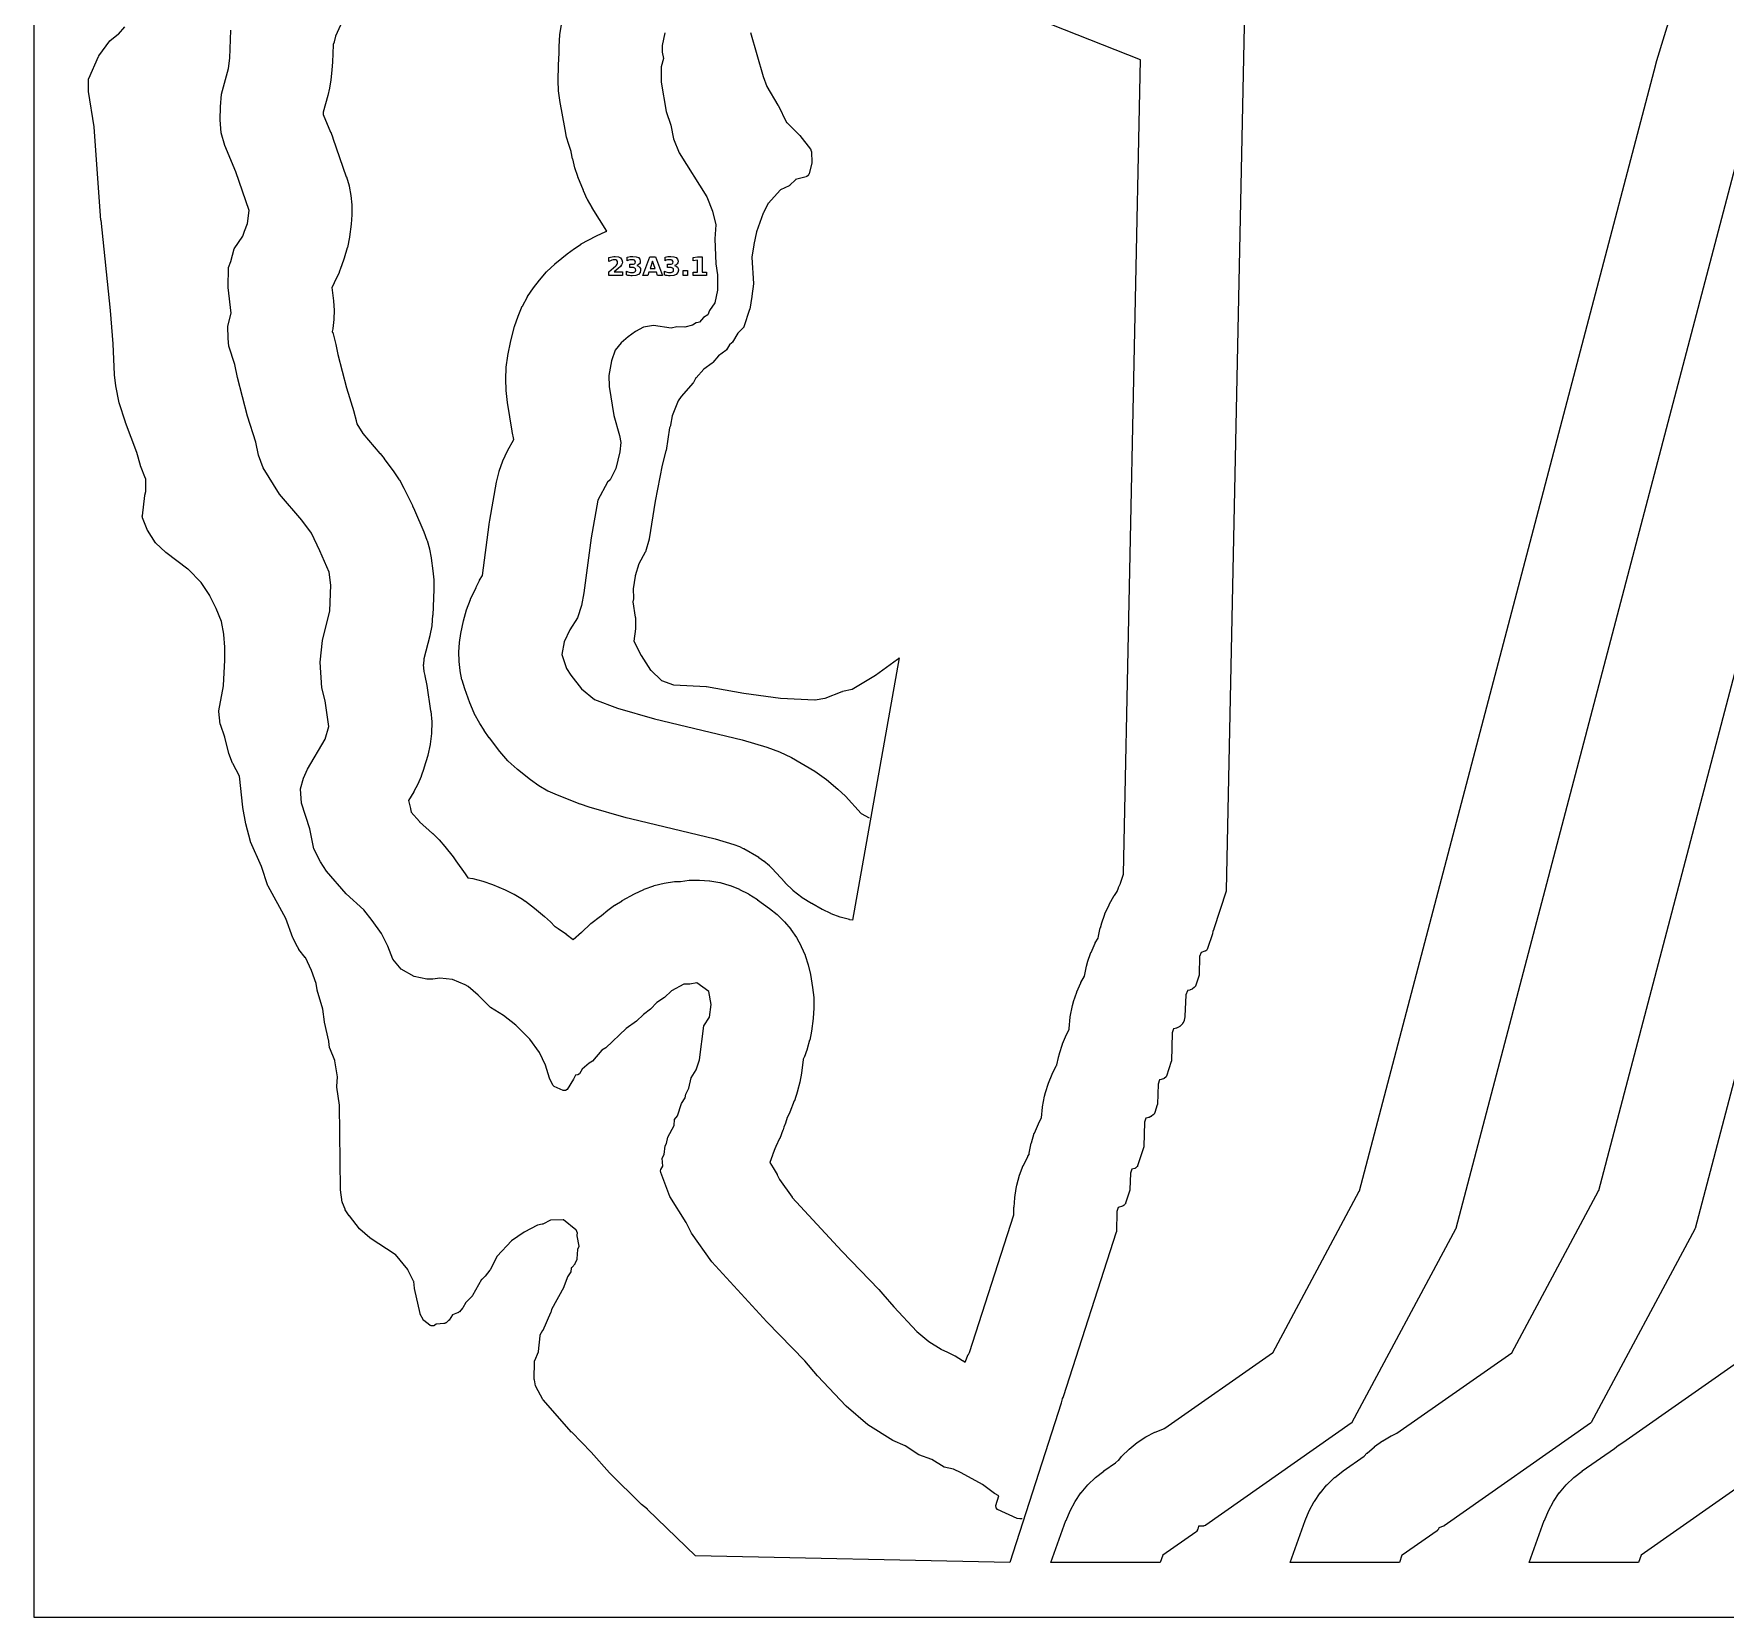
# Model space of a CAD drawing. Header units: millimetres. Extents: x 0 to 841, y 0 to 594.
# Drawn here: x 0 to 328.8, y 0 to 307.9 of the extents above; entities that cross this region are included whole.
import ezdxf

# ---------------------------------------------------------------- set-up
doc = ezdxf.new("R2010")
doc.units = ezdxf.units.MM
for name, color, linetype in [('CUT', 1, 'Continuous'), ('ENGRAVE', 5, 'Continuous'), ('SHEET_EDGE_DO_NOT_CUT', 8, 'Continuous')]:
    doc.layers.add(name, color=color, linetype=linetype)

msp = doc.modelspace()

# ---------------------------------------------------------------- linework, layer by layer
at = {"layer": 'CUT'}
for points in [[(334.66, 296.86), (276.46, 75.55), (276.44, 75.49), (276.41, 75.44), (256.27, 37.87), (256.25, 37.83), (256.22, 37.79), (256.19, 37.76), (256.16, 37.72), (256.12, 37.7), (227.84, 17.89), (227.79, 17.85), (227.73, 17.83), (227.54, 17.75), (227.49, 17.74), (227.43, 17.72), (227.38, 17.72), (226.44, 17.68), (226.42, 17.68), (226.42, 17.67), (226.27, 17.11), (226.26, 17.06), (226.24, 17.01), (226.21, 16.97), (226.02, 16.66), (225.99, 16.62), (225.96, 16.59), (225.92, 16.55), (225.88, 16.52), (219.5, 12.05), (219.49, 12.04), (219.49, 12.03), (218.98, 10.62), (197.73, 10.62), (200.66, 18.79), (200.67, 18.81), (201.45, 20.67), (201.47, 20.71), (202.43, 22.47), (202.45, 22.51), (203.58, 24.16), (203.61, 24.2), (204.91, 25.73), (204.94, 25.76), (206.38, 27.15), (206.42, 27.18), (208.01, 28.42), (208.03, 28.43), (210.29, 30.01), (210.31, 30.03), (210.89, 30.53), (210.9, 30.54), (210.91, 30.54), (211.49, 31.25), (211.53, 31.29), (212.92, 32.67), (212.96, 32.7), (214.48, 33.94), (214.52, 33.97), (216.16, 35.04), (216.2, 35.06), (217.94, 35.97), (217.99, 35.99), (219.81, 36.71), (219.85, 36.73), (219.88, 36.74), (219.9, 36.74), (219.91, 36.75), (240.83, 51.41), (240.84, 51.41), (240.85, 51.42), (257.69, 82.85), (257.7, 82.86), (257.7, 82.88), (315.31, 301.95), (315.32, 301.96), (315.53, 302.72), (315.54, 302.73), (371.38, 484.95)], [(235.42, 315.73), (231.8, 141.33), (231.8, 141.28), (231.79, 141.23), (231.78, 141.19), (229.44, 133.84), (229.41, 133.77), (229.2, 133.33), (229.19, 133.32), (229.19, 133.3), (229.15, 132.97), (229.14, 132.93), (229.13, 132.88), (228.2, 130.01), (228.19, 129.97), (228.17, 129.93), (228.14, 129.89), (228.08, 129.79), (228.05, 129.76), (228.02, 129.72), (227.98, 129.69), (227.95, 129.66), (227.8, 129.56), (227.76, 129.53), (227.71, 129.51), (227.67, 129.5), (226.94, 129.27), (226.93, 129.27), (226.92, 129.25), (226.64, 128.46), (226.63, 128.45), (226.63, 128.44), (226.55, 124.99), (226.55, 124.94), (226.54, 124.9), (226.53, 124.85), (225.9, 122.87), (225.88, 122.82), (225.86, 122.77), (225.83, 122.72), (225.7, 122.55), (225.67, 122.51), (225.63, 122.48), (225.6, 122.45), (225.26, 122.19), (225.22, 122.17), (225.17, 122.14), (224.84, 121.98), (224.79, 121.96), (224.74, 121.95), (224.27, 121.84), (224.26, 121.83), (224.26, 121.82), (223.96, 121), (223.95, 120.99), (223.95, 120.98), (223.79, 116.84), (223.79, 116.8), (223.78, 116.76), (223.65, 116.1), (223.64, 116.06), (223.63, 116.01), (223.61, 115.97), (223.37, 115.52), (223.35, 115.48), (223.32, 115.44), (223.29, 115.4), (222.9, 114.98), (222.86, 114.94), (222.82, 114.91), (222.78, 114.89), (222.28, 114.59), (222.24, 114.57), (222.2, 114.56), (222.15, 114.54), (221.61, 114.4), (221.6, 114.4), (221.59, 114.39), (221.32, 113.6), (221.31, 113.59), (221.31, 113.58), (221.16, 108.19), (221.15, 108.14), (221.14, 108.09), (221.13, 108.05), (220.21, 105.23), (220.19, 105.19), (220.17, 105.15), (220.15, 105.11), (220.12, 105.07), (220.09, 105.04), (220.06, 105.01), (219.8, 104.79), (219.76, 104.76), (219.72, 104.73), (219.67, 104.71), (219.62, 104.69), (218.89, 104.47), (218.88, 104.47), (218.87, 104.46), (218.59, 103.65), (218.59, 103.64), (218.59, 103.62), (218.44, 99.78), (218.43, 99.74), (218.43, 99.69), (218.41, 99.65), (217.93, 98.11), (217.91, 98.06), (217.88, 98.01), (217.85, 97.96), (217.71, 97.77), (217.68, 97.74), (217.65, 97.71), (217.61, 97.68), (217.27, 97.41), (217.23, 97.38), (217.18, 97.35), (216.84, 97.19), (216.79, 97.17), (216.74, 97.15), (216.23, 97.03), (216.21, 97.03), (216.21, 97.02), (215.95, 96.25), (215.95, 96.24), (215.95, 96.22), (215.81, 91.61), (215.81, 91.56), (215.8, 91.51), (215.79, 91.47), (214.58, 87.75), (214.56, 87.7), (214.54, 87.66), (214.51, 87.61), (214.48, 87.57), (214.44, 87.54), (214.27, 87.38), (214.23, 87.35), (214.19, 87.32), (214.15, 87.3), (214.1, 87.28), (214.06, 87.27), (213.48, 87.12), (213.47, 87.12), (213.47, 87.11), (213.22, 86.34), (213.22, 86.33), (213.22, 86.32), (213.09, 83.16), (213.09, 83.12), (213.08, 83.07), (213.07, 83.03), (212.25, 80.5), (212.23, 80.45), (212.21, 80.4), (212.18, 80.35), (212.08, 80.22), (212.05, 80.18), (212.02, 80.15), (211.98, 80.12), (211.94, 80.09), (211.78, 79.99), (211.74, 79.97), (211.7, 79.95), (211.66, 79.93), (210.82, 79.68), (210.81, 79.68), (210.81, 79.67), (210.58, 78.91), (210.58, 78.9), (210.57, 78.89), (210.46, 74.99), (210.46, 74.94), (210.45, 74.9), (210.44, 74.85), (200.12, 42.82), (200.1, 42.77), (200.07, 42.72), (199.95, 42.5), (199.94, 42.49), (199.94, 42.48), (199.75, 41.68), (199.74, 41.64), (189.76, 10.66), (128.64, 11.93), (119.3, 20.97), (119.3, 20.97), (119.28, 20.99), (118.16, 21.9), (118.12, 21.93), (111.95, 28.05), (111.93, 28.08), (108.38, 32.09), (108.37, 32.1), (104.58, 35.98), (104.56, 36), (99.04, 42.25), (99.01, 42.29), (98.98, 42.34), (97.61, 44.86), (97.59, 44.91), (97.57, 44.95), (97.56, 45), (97.31, 46.16), (97.3, 46.21), (97.3, 46.27), (97.36, 49.73), (97.36, 49.77), (97.37, 49.82), (97.38, 49.86), (97.4, 49.91), (98.1, 51.6), (98.1, 51.62), (98.1, 51.63), (98.41, 54.72), (98.42, 54.77), (98.43, 54.83), (98.45, 54.88), (98.47, 54.92), (98.99, 55.81), (99, 55.83), (100.54, 59.25), (100.54, 59.26), (100.55, 59.27), (100.69, 59.8), (100.7, 59.84), (100.71, 59.88), (100.73, 59.92), (103.12, 64.25), (103.12, 64.26), (103.13, 64.27), (103.74, 66.05), (103.77, 66.1), (103.79, 66.15), (104.44, 67.17), (104.45, 67.18), (104.45, 67.19), (104.53, 67.8), (104.54, 67.85), (104.55, 67.9), (104.57, 67.94), (104.6, 67.99), (104.62, 68.03), (104.65, 68.07), (105.26, 68.74), (105.26, 68.76), (105.27, 68.77), (105.64, 69.64), (105.64, 69.66), (105.64, 69.67), (105.75, 71.47), (105.75, 71.52), (105.76, 71.58), (105.78, 71.63), (105.8, 71.68), (106.05, 72.14), (106.05, 72.15), (106.05, 72.16), (105.65, 74.16), (105.64, 74.2), (105.64, 74.25), (105.64, 74.3), (105.65, 74.34), (105.7, 74.64), (105.7, 74.66), (105.7, 74.67), (105.41, 75.29), (105.4, 75.3), (105.39, 75.3), (102.95, 77.27), (102.94, 77.28), (102.93, 77.28), (100.47, 77.21), (100.46, 77.21), (100.45, 77.21), (98.94, 76.44), (98.89, 76.42), (98.85, 76.4), (98.8, 76.39), (97.91, 76.21), (97.9, 76.21), (97.89, 76.21), (95.36, 74.89), (95.33, 74.88), (92.87, 73.19), (92.86, 73.18), (92.85, 73.17), (90.07, 70.22), (90.06, 70.21), (90.06, 70.2), (88.73, 67.56), (88.71, 67.51), (88.68, 67.47), (87.73, 66.28), (87.71, 66.25), (87.67, 66.22), (87.07, 65.68), (87.06, 65.68), (87.06, 65.66), (85.29, 62.55), (85.27, 62.52), (85.24, 62.48), (85.21, 62.45), (84.01, 61.21), (84, 61.2), (84, 61.2), (83.4, 60.16), (83.37, 60.12), (83.34, 60.08), (82.73, 59.4), (82.69, 59.36), (82.65, 59.33), (82.51, 59.23), (82.47, 59.2), (82.42, 59.18), (82.38, 59.16), (81.4, 58.82), (81.39, 58.82), (81.38, 58.81), (80.72, 57.77), (80.69, 57.73), (80.66, 57.69), (80.62, 57.66), (80.16, 57.26), (80.11, 57.23), (80.07, 57.2), (80.02, 57.18), (79.97, 57.17), (79.83, 57.12), (79.77, 57.11), (79.72, 57.1), (78.26, 56.99), (78.24, 56.99), (78.23, 56.99), (77.93, 56.76), (77.89, 56.73), (77.84, 56.71), (77.8, 56.69), (77.76, 56.67), (77.71, 56.66), (77.53, 56.63), (77.48, 56.63), (77.44, 56.63), (77.39, 56.63), (77.34, 56.64), (77.3, 56.65), (77.26, 56.67), (77.1, 56.73), (77.06, 56.75), (77.02, 56.77), (76.99, 56.79), (75.81, 57.69), (75.77, 57.72), (75.74, 57.75), (75.71, 57.79), (75.69, 57.83), (75.67, 57.86), (75.12, 58.93), (75.11, 58.96), (75.09, 59), (75.08, 59.05), (74, 63.92), (73.99, 63.97), (73.85, 65.3), (73.84, 65.32), (73.84, 65.33), (72.73, 67.57), (72.72, 67.58), (72.71, 67.59), (70.3, 70.52), (70.29, 70.53), (70.28, 70.53), (65.39, 73.7), (65.36, 73.73), (65.33, 73.75), (63.4, 75.46), (63.36, 75.49), (63.33, 75.53), (61.34, 78.04), (61.32, 78.07), (60.54, 79.24), (60.52, 79.29), (60.5, 79.33), (60, 80.55), (59.98, 80.61), (59.96, 80.67), (59.59, 83.13), (59.59, 83.2), (59.42, 99.55), (59.42, 99.59), (58.89, 103.08), (58.88, 103.13), (58.89, 103.19), (59.05, 105.07), (59.05, 105.09), (59.05, 105.1), (58.51, 108.19), (58.51, 108.2), (58.51, 108.22), (57.53, 110.64), (57.51, 110.68), (57.5, 110.72), (57.5, 110.77), (57.36, 111.96), (57.35, 111.99), (56.53, 115.7), (56.52, 115.74), (56.2, 118.2), (56.2, 118.21), (56.2, 118.22), (55.08, 121.95), (55.06, 122.01), (54.86, 123.21), (54.86, 123.22), (54.86, 123.23), (53.99, 125.75), (53.98, 125.77), (52.79, 128.25), (52.79, 128.26), (52.78, 128.28), (51.55, 129.84), (51.53, 129.87), (51.5, 129.9), (51, 130.81), (50.99, 130.82), (50.39, 132.01), (50.36, 132.07), (49, 135.84), (49, 135.85), (49, 135.85), (45.54, 142.14), (45.52, 142.18), (45.51, 142.22), (44.27, 145.95), (44.26, 145.97), (42.14, 150.79), (42.13, 150.83), (42.11, 150.86), (41.24, 154.27), (41.23, 154.3), (40.63, 157.44), (40.63, 157.49), (39.99, 163.53), (39.99, 163.54), (39.98, 163.55), (38.66, 166), (38.64, 166.05), (37.92, 167.93), (37.9, 167.99), (37.14, 171.07), (37.13, 171.09), (36.28, 173.57), (36.26, 173.62), (36.25, 173.67), (35.95, 176.09), (35.95, 176.14), (35.95, 176.19), (35.96, 176.24), (36.87, 181.12), (36.87, 181.15), (37.11, 186.11), (37.11, 186.12), (37.14, 188.61), (37.14, 188.63), (36.92, 191.11), (36.92, 191.14), (36.46, 193.61), (36.46, 193.62), (36.46, 193.63), (35.46, 196.14), (35.45, 196.16), (34.24, 198.63), (34.23, 198.66), (32.54, 201.19), (32.53, 201.2), (32.53, 201.21), (29.99, 203.76), (29.96, 203.78), (25.67, 207.03), (25.63, 207.07), (23.73, 208.85), (23.69, 208.89), (23.65, 208.94), (22.08, 211.38), (22.05, 211.42), (22.03, 211.47), (21.14, 213.77), (21.12, 213.82), (21.11, 213.86), (21.11, 213.91), (21.09, 214.08), (21.09, 214.13), (21.1, 214.18), (21.56, 218.11), (21.56, 218.15), (21.57, 218.19), (21.77, 218.92), (21.77, 218.93), (21.78, 218.94), (21.75, 221.42), (21.75, 221.43), (21.74, 221.44), (20.75, 223.88), (20.73, 223.94), (20.05, 226.47), (20.04, 226.5), (17.82, 232.34), (17.81, 232.36), (16.61, 236.11), (16.59, 236.16), (15.94, 239.41), (15.93, 239.45), (15.69, 241.57), (15.69, 241.61), (15.45, 247.58), (15.45, 247.59), (14.92, 254.07), (14.92, 254.08), (13.06, 271.63), (13.05, 271.64), (11.71, 289.75), (11.7, 289.77), (10.63, 296.64), (10.63, 296.68), (10.63, 296.72), (10.63, 298.99), (10.63, 299.04), (10.64, 299.09), (10.65, 299.14), (10.67, 299.19), (12.6, 303.5), (12.62, 303.55), (12.65, 303.59), (14.78, 306.51), (14.81, 306.54), (14.84, 306.57), (14.87, 306.6), (16.42, 307.83), (16.43, 307.84), (16.44, 307.85), (17.71, 309.25)], [(59.61, 309.56), (58.67, 307.44), (58.67, 307.43), (58.66, 307.42), (58.39, 306.31), (58.37, 306.26), (58.2, 305.79), (58.19, 305.78), (58.19, 305.76), (58.06, 302.39), (58.06, 302.37), (57.95, 300.91), (57.95, 300.89), (57.72, 298.87), (57.71, 298.85), (57.49, 297.39), (57.48, 297.35), (57.15, 295.91), (57.15, 295.89), (56.26, 292.64), (56.26, 292.63), (56.26, 292.62), (56.26, 292.25), (56.26, 292.24), (56.26, 292.23), (57.7, 288.78), (57.71, 288.77), (58.14, 287.63), (58.14, 287.61), (60.75, 280.09), (60.76, 280.07), (61.28, 278.31), (61.29, 278.26), (61.64, 276.48), (61.65, 276.43), (61.83, 274.62), (61.83, 274.57), (61.85, 272.75), (61.84, 272.7), (61.69, 270.88), (61.68, 270.85), (61.35, 268.39), (61.35, 268.36), (60.97, 266.33), (60.95, 266.28), (60.36, 264.29), (60.35, 264.27), (59.8, 262.74), (59.8, 262.74), (59.7, 262.45), (59.7, 262.45), (59.35, 261.53), (59.34, 261.5), (58.42, 259.44), (58.4, 259.39), (57.93, 258.58), (57.92, 258.57), (57.92, 258.56), (58.23, 255.95), (58.23, 255.93), (58.36, 254.17), (58.36, 254.13), (58.33, 252.38), (58.33, 252.33), (58.14, 250.59), (58.14, 250.55), (58.03, 250.03), (58.03, 250.01), (58.03, 250), (58.09, 249.83), (58.1, 249.8), (58.7, 247.48), (58.71, 247.45), (59.09, 245.54), (59.09, 245.52), (60.8, 239.05), (60.8, 239.04), (62.23, 234.43), (62.24, 234.4), (62.69, 232.68), (62.69, 232.65), (62.81, 232.08), (62.82, 232.07), (62.82, 232.06), (63.97, 230.19), (63.97, 230.18), (63.98, 230.18), (67.3, 226.28), (67.31, 226.27), (68.1, 225.29), (68.11, 225.27), (70, 222.74), (70.01, 222.72), (71.04, 221.19), (71.07, 221.15), (71.95, 219.54), (71.96, 219.51), (73.61, 216.14), (73.61, 216.13), (74.02, 215.24), (74.03, 215.23), (75.81, 211.06), (75.82, 211.04), (76.43, 209.41), (76.44, 209.37), (76.9, 207.71), (76.91, 207.67), (77.23, 205.96), (77.23, 205.94), (77.58, 203.47), (77.58, 203.45), (77.75, 201.69), (77.75, 201.64), (77.76, 199.87), (77.75, 199.85), (77.55, 194.86), (77.54, 194.83), (77.36, 192.85), (77.35, 192.8), (76.97, 190.86), (76.97, 190.83), (75.85, 186.36), (75.84, 186.33), (75.73, 185.28), (75.72, 185.27), (75.72, 185.26), (75.82, 183.89), (75.82, 183.87), (75.82, 183.86), (76.02, 183.08), (76.03, 183.06), (76.4, 181.18), (76.41, 181.16), (77.15, 176.23), (77.16, 176.2), (77.36, 174.07), (77.36, 174.02), (77.34, 171.89), (77.33, 171.84), (77.07, 169.73), (77.06, 169.68), (76.57, 167.6), (76.57, 167.57), (75.83, 165.07), (75.82, 165.05), (75.3, 163.51), (75.29, 163.47), (74.65, 161.99), (74.63, 161.96), (73.86, 160.53), (73.85, 160.51), (72.84, 158.81), (72.84, 158.79), (72.84, 158.78), (73.24, 157.23), (73.25, 157.21), (73.38, 156.56), (73.38, 156.55), (73.39, 156.54), (74.99, 154.7), (75.01, 154.68), (77.54, 152.41), (77.55, 152.39), (78.77, 151.2), (78.8, 151.17), (79.92, 149.87), (79.93, 149.85), (81.51, 147.83), (81.52, 147.82), (82.07, 147.09), (82.07, 147.08), (83.87, 144.55), (83.88, 144.54), (84.37, 143.79), (84.38, 143.78), (84.39, 143.78), (85.32, 143.64), (85.37, 143.63), (87.27, 143.15), (87.31, 143.13), (89.16, 142.46), (89.18, 142.45), (91.62, 141.43), (91.65, 141.42), (93.34, 140.6), (93.38, 140.58), (94.99, 139.61), (95.01, 139.6), (95.54, 139.24), (95.57, 139.23), (97.34, 137.89), (97.36, 137.87), (99.27, 136.25), (99.29, 136.24), (100.42, 135.2), (100.43, 135.19), (101.32, 134.31), (101.33, 134.3), (101.34, 134.29), (101.97, 133.89), (101.99, 133.88), (103.47, 132.85), (103.49, 132.83), (104.84, 131.8), (104.85, 131.79), (104.85, 131.8), (106.5, 133.19), (106.52, 133.21), (106.52, 133.21), (108.25, 134.85), (108.29, 134.88), (110.2, 136.3), (110.22, 136.31), (110.25, 136.33), (110.26, 136.34), (110.27, 136.34), (110.33, 136.4), (110.35, 136.42), (111.58, 137.48), (111.61, 137.5), (112.92, 138.45), (112.96, 138.47), (114.35, 139.31), (114.37, 139.33), (116.77, 140.64), (116.79, 140.65), (118.6, 141.53), (118.65, 141.55), (120.53, 142.23), (120.58, 142.25), (122.52, 142.73), (122.57, 142.74), (124.55, 143.03), (124.6, 143.03), (125.68, 143.07), (125.7, 143.07), (127.38, 143.29), (127.43, 143.29), (129.39, 143.34), (129.44, 143.34), (131.39, 143.19), (131.44, 143.18), (133.37, 142.84), (133.42, 142.83), (135.31, 142.29), (135.35, 142.28), (137.18, 141.55), (137.22, 141.53), (138.96, 140.63), (139, 140.61), (140.66, 139.53), (140.68, 139.51), (143.01, 137.82), (143.03, 137.8), (144.51, 136.61), (144.55, 136.58), (145.9, 135.26), (145.93, 135.22), (147.15, 133.78), (147.18, 133.74), (148.25, 132.18), (148.27, 132.14), (149.19, 130.49), (149.21, 130.44), (149.96, 128.71), (149.98, 128.67), (150.56, 126.87), (150.57, 126.82), (150.97, 124.96), (150.98, 124.94), (151.4, 122.45), (151.4, 122.43), (151.63, 120.47), (151.63, 120.42), (151.66, 118.46), (151.66, 118.41), (151.5, 116.45), (151.49, 116.42), (151.16, 113.97), (151.16, 113.95), (150.84, 112.22), (150.83, 112.18), (150.37, 110.5), (150.35, 110.45), (149.74, 108.82), (149.72, 108.78), (149.58, 108.48), (149.58, 108.47), (149.57, 108.45), (149.22, 105.78), (149.22, 105.76), (148.92, 104.05), (148.91, 104.01), (148.46, 102.33), (148.46, 102.31), (147.86, 100.43), (147.85, 100.4), (147.01, 98.21), (146.99, 98.15), (146.47, 97.18), (146.46, 97.16), (146.46, 97.15), (146.13, 96.09), (146.12, 96.04), (145.8, 95.3), (145.79, 95.27), (145.65, 94.75), (145.63, 94.71), (145.02, 93.1), (145, 93.06), (144.25, 91.51), (144.23, 91.47), (144.16, 91.36), (144.16, 91.35), (144.15, 91.34), (144.13, 91.28), (144.13, 91.26), (143.66, 90.06), (143.65, 90.03), (143.62, 89.89), (143.6, 89.84), (143.1, 88.41), (143.1, 88.4), (143.1, 88.39), (143.74, 87.36), (143.75, 87.35), (144.5, 86.05), (144.51, 86.03), (144.98, 85.14), (145, 85.11), (147.41, 81.65), (147.43, 81.62), (157.09, 71.15), (157.09, 71.15), (164.27, 63.7), (164.28, 63.69), (165.05, 62.84), (165.06, 62.83), (167.21, 60.33), (167.22, 60.32), (171.68, 55.58), (171.7, 55.56), (174, 53.61), (174.03, 53.59), (176.42, 52.09), (176.45, 52.07), (177.49, 51.61), (177.51, 51.6), (179.05, 50.84), (179.09, 50.81), (180.56, 49.91), (180.58, 49.9), (181.06, 49.58), (181.07, 49.57), (181.07, 49.58), (181.07, 49.58), (181.67, 51.05), (181.69, 51.09), (181.88, 51.45), (181.89, 51.46), (181.89, 51.47), (190.51, 78.21), (190.51, 78.22), (190.51, 78.24), (190.55, 79.73), (190.56, 79.75), (190.69, 81.54), (190.69, 81.58), (190.99, 83.35), (190.99, 83.37), (191.13, 83.99), (191.13, 84.02), (191.64, 85.93), (191.66, 85.98), (192.36, 87.81), (192.38, 87.86), (193.25, 89.61), (193.28, 89.66), (193.49, 90), (193.5, 90.01), (193.5, 90.02), (193.52, 90.17), (193.52, 90.22), (193.91, 92.16), (193.93, 92.21), (194.51, 94.09), (194.53, 94.14), (195.3, 95.96), (195.32, 96), (195.92, 97.09), (195.92, 97.1), (195.92, 97.12), (195.92, 97.12), (195.92, 97.13), (196.1, 99.2), (196.11, 99.25), (196.51, 101.29), (196.51, 101.31), (196.69, 102), (196.69, 102.03), (197.24, 103.82), (197.25, 103.87), (197.96, 105.59), (197.98, 105.64), (198.85, 107.29), (198.87, 107.33), (198.9, 107.37), (198.9, 107.38), (198.91, 107.39), (199.2, 108.84), (199.2, 108.87), (199.38, 109.57), (199.39, 109.6), (199.97, 111.45), (199.99, 111.5), (200.74, 113.28), (200.76, 113.32), (201.28, 114.27), (201.28, 114.28), (201.28, 114.29), (201.29, 114.44), (201.29, 114.47), (201.49, 116.69), (201.5, 116.75), (201.95, 118.93), (201.96, 118.96), (202.15, 119.67), (202.15, 119.69), (202.75, 121.55), (202.77, 121.59), (203.54, 123.37), (203.56, 123.42), (204.25, 124.65), (204.25, 124.66), (204.26, 124.67), (204.67, 126.57), (204.67, 126.6), (204.88, 127.33), (204.88, 127.35), (205.52, 129.24), (205.53, 129.28), (206.35, 131.09), (206.37, 131.13), (206.9, 132.04), (206.9, 132.05), (206.91, 132.06), (206.96, 132.4), (206.96, 132.44), (207.34, 134.04), (207.35, 134.06), (207.55, 134.78), (207.56, 134.8), (208.19, 136.69), (208.21, 136.74), (209.03, 138.54), (209.05, 138.59), (210.05, 140.3), (210.07, 140.34), (210.61, 141.08), (210.62, 141.09), (210.62, 141.1), (210.88, 141.83), (210.9, 141.88), (211.28, 142.69), (211.29, 142.72), (211.85, 144.5), (211.86, 144.51), (211.86, 144.52), (215.15, 302.82), (215.15, 302.83), (215.13, 302.84), (175.73, 318.45)], [(139.33, 308.14), (141.78, 299.62), (141.79, 299.6), (142.53, 297.66), (142.53, 297.65), (142.53, 297.64), (144.66, 294.04), (144.68, 294.01), (146.36, 290.64), (146.37, 290.63), (146.38, 290.62), (148.89, 288.16), (148.94, 288.11), (151, 285.43), (151.03, 285.39), (151.05, 285.35), (151.07, 285.31), (151.09, 285.27), (151.15, 285.05), (151.16, 285.01), (151.17, 284.97), (151.17, 284.92), (151.25, 282.85), (151.25, 282.81), (151.24, 282.76), (151.23, 282.72), (150.74, 280.72), (150.73, 280.68), (150.72, 280.64), (150.7, 280.61), (150.63, 280.47), (150.6, 280.43), (150.57, 280.38), (150.53, 280.35), (150.49, 280.31), (150.45, 280.28), (150.27, 280.17), (150.23, 280.15), (150.18, 280.13), (150.14, 280.11), (148.11, 279.53), (148.1, 279.53), (148.09, 279.52), (146.99, 278.44), (146.95, 278.41), (146.92, 278.38), (146.88, 278.36), (146.84, 278.34), (145.17, 277.57), (145.16, 277.57), (145.15, 277.56), (142.74, 274.88), (142.73, 274.87), (142.73, 274.86), (141.83, 273.06), (141.82, 273.03), (140.53, 269.39), (140.52, 269.36), (140, 266.9), (140, 266.88), (139.62, 264.44), (139.61, 264.43), (139.61, 264.42), (139.9, 259.34), (139.9, 259.3), (139.9, 259.26), (139.61, 256.85), (139.61, 256.82), (139.17, 254.33), (139.16, 254.3), (139.15, 254.26), (138.04, 250.92), (138.03, 250.87), (138.01, 250.83), (137.98, 250.79), (137.95, 250.75), (137.92, 250.72), (136.86, 249.69), (136.85, 249.68), (136.85, 249.68), (135.82, 247.96), (135.79, 247.91), (135.76, 247.87), (135.71, 247.83), (135.25, 247.44), (135.24, 247.43), (135.23, 247.42), (134.65, 246.46), (134.62, 246.42), (134.59, 246.38), (134.55, 246.34), (134.51, 246.31), (133.09, 245.28), (133.08, 245.28), (133.08, 245.27), (132.02, 243.95), (131.99, 243.91), (131.95, 243.88), (131.91, 243.85), (130.24, 242.7), (130.23, 242.69), (130.23, 242.68), (128.75, 241), (128.74, 240.99), (128.73, 240.98), (128.26, 240.11), (128.23, 240.06), (128.19, 240.01), (125.84, 237.37), (125.82, 237.34), (125.27, 236.54), (125.26, 236.53), (125.26, 236.52), (124.12, 233.62), (124.11, 233.6), (124.11, 233.59), (123.81, 231.81), (123.8, 231.76), (123.78, 231.71), (123.77, 231.67), (123.58, 231.28), (123.57, 231.27), (123.57, 231.26), (122.91, 226.84), (122.9, 226.79), (122.16, 224.04), (122.16, 224.02), (120.79, 217.01), (120.78, 217), (119.65, 209.67), (119.64, 209.6), (118.9, 207.17), (118.88, 207.12), (118.86, 207.08), (117.63, 204.85), (117.63, 204.84), (117.62, 204.83), (116.9, 202.46), (116.89, 202.45), (116.89, 202.44), (116.53, 199.99), (116.53, 199.97), (116.53, 199.96), (116.59, 198.15), (116.59, 198.1), (116.59, 198.06), (116.58, 198.02), (116.45, 197.46), (116.45, 197.45), (116.45, 197.44), (116.94, 194.44), (116.95, 194.4), (116.95, 194.36), (116.95, 192.27), (116.95, 192.21), (116.68, 189.8), (116.68, 189.79), (116.68, 189.78), (118.07, 187), (118.08, 186.98), (119.92, 184.16), (119.93, 184.15), (119.94, 184.14), (122.01, 182.16), (122.02, 182.15), (122.03, 182.15), (124.39, 181.29), (124.4, 181.28), (124.41, 181.28), (130.69, 180.96), (130.75, 180.96), (138.05, 179.66), (138.06, 179.66), (145.15, 178.73), (145.17, 178.73), (151.85, 178.39), (151.87, 178.39), (151.88, 178.39), (153.81, 178.7), (153.82, 178.71), (153.83, 178.71), (157.15, 180.02), (157.19, 180.03), (157.22, 180.04), (159.07, 180.46), (159.09, 180.46), (159.1, 180.47), (163.64, 183.18), (163.66, 183.19), (167.94, 186.29), (167.95, 186.3), (168.21, 186.52), (159.15, 135.53), (158.61, 135.63), (158.56, 135.64), (156.78, 136.12), (156.74, 136.14), (155.02, 136.78), (154.97, 136.8), (153.31, 137.62), (153.29, 137.63), (151.23, 138.75), (151.21, 138.77), (149.38, 139.91), (149.33, 139.94), (147.65, 141.27), (147.61, 141.3), (146.07, 142.82), (146.05, 142.84), (143.5, 145.63), (143.49, 145.64), (143.05, 146.07), (143.03, 146.08), (141.91, 147.02), (141.89, 147.03), (140.97, 147.68), (140.96, 147.69), (138.01, 149.42), (137.99, 149.43), (137.26, 149.77), (137.24, 149.78), (136.17, 150.18), (136.16, 150.18), (132.5, 151.28), (132.49, 151.29), (116.02, 155.23), (116.01, 155.24), (115.18, 155.45), (115.17, 155.46), (107.96, 157.52), (107.94, 157.53), (106.26, 158.09), (106.23, 158.1), (101.82, 159.81), (101.8, 159.82), (99.98, 160.63), (99.93, 160.65), (98.21, 161.64), (98.17, 161.67), (96.55, 162.83), (96.53, 162.85), (94.02, 164.85), (93.99, 164.87), (92.23, 166.47), (92.18, 166.51), (90.62, 168.31), (90.6, 168.33), (88.57, 170.99), (88.55, 171.01), (87.56, 172.43), (87.54, 172.45), (86.71, 173.77), (86.69, 173.79), (85.62, 175.71), (85.6, 175.76), (84.75, 177.78), (84.74, 177.81), (83.78, 180.5), (83.77, 180.52), (83.25, 182.23), (83.24, 182.27), (82.88, 184.01), (82.87, 184.06), (82.67, 185.83), (82.67, 185.87), (82.63, 187.65), (82.63, 187.69), (82.75, 189.47), (82.75, 189.51), (83.04, 191.28), (83.04, 191.3), (83.55, 193.75), (83.56, 193.77), (84.11, 195.86), (84.13, 195.91), (84.91, 197.92), (84.92, 197.94), (85.97, 200.25), (85.98, 200.27), (86.63, 201.59), (86.65, 201.62), (87.2, 202.54), (87.21, 202.56), (87.21, 202.57), (88.54, 212.5), (88.54, 212.51), (88.67, 213.33), (88.67, 213.34), (89.97, 220.7), (89.98, 220.73), (90.46, 222.79), (90.47, 222.84), (91.17, 224.83), (91.19, 224.88), (92.1, 226.79), (92.11, 226.81), (93.31, 229.01), (93.32, 229.02), (93.31, 229.03), (92.97, 230.57), (92.97, 230.6), (92.09, 236.18), (92.09, 236.21), (91.86, 238.55), (91.86, 238.58), (91.78, 240.71), (91.78, 240.74), (91.83, 243), (91.84, 243.06), (92.15, 245.29), (92.15, 245.32), (92.71, 248.17), (92.72, 248.21), (93.47, 250.95), (93.48, 250.98), (94.18, 252.98), (94.19, 253.01), (94.97, 254.91), (95, 254.95), (95.96, 256.75), (95.99, 256.79), (97.15, 258.49), (97.17, 258.51), (98.28, 259.96), (98.29, 259.98), (99.68, 261.61), (99.72, 261.65), (101.28, 263.12), (101.3, 263.13), (102.63, 264.26), (102.65, 264.27), (103.68, 265.08), (103.7, 265.09), (105.11, 266.13), (105.12, 266.14), (106.4, 267), (106.43, 267.02), (107.77, 267.78), (107.78, 267.79), (109.36, 268.6), (109.38, 268.61), (111.19, 269.43), (111.24, 269.45), (111.39, 269.5), (111.4, 269.51), (111.4, 269.52), (108.53, 274.07), (108.52, 274.09), (107.62, 275.68), (107.6, 275.72), (106.85, 277.38), (106.84, 277.41), (105.78, 280.1), (105.77, 280.12), (105.2, 281.81), (105.18, 281.85), (104.76, 283.59), (104.75, 283.61), (104.49, 284.95), (104.48, 284.99), (104.02, 286.36), (104.01, 286.37), (103.59, 287.78), (103.58, 287.82), (103.27, 289.25), (103.27, 289.27), (102.25, 294.94), (102.25, 294.96), (102.01, 296.81), (102, 296.86), (101.94, 298.73), (101.94, 298.75), (101.98, 301.76), (101.98, 301.79), (102.16, 304.19), (102.16, 304.19), (102.16, 304.22), (102.15, 305.41), (102.15, 305.44), (102.26, 307.71), (102.26, 307.76), (102.63, 310.01)], [(381.16, 296.86), (322.96, 75.55), (322.94, 75.49), (322.91, 75.44), (302.77, 37.87), (302.75, 37.83), (302.72, 37.79), (302.69, 37.76), (302.66, 37.72), (302.62, 37.7), (274.17, 17.76), (274.12, 17.73), (274.06, 17.71), (273.18, 17.36), (273.17, 17.35), (273.16, 17.34), (273.09, 17.15), (273.07, 17.11), (273.04, 17.06), (273.02, 17.02), (272.98, 16.99), (272.88, 16.88), (272.84, 16.84), (272.8, 16.81), (266, 12.05), (265.99, 12.04), (265.99, 12.03), (265.48, 10.62), (244.23, 10.62), (247.16, 18.79), (247.17, 18.81), (247.95, 20.67), (247.97, 20.71), (248.93, 22.47), (248.95, 22.51), (250.08, 24.16), (250.12, 24.2), (251.41, 25.73), (251.44, 25.76), (252.89, 27.15), (252.92, 27.18), (254.51, 28.42), (254.53, 28.43), (258.61, 31.29), (258.62, 31.3), (258.63, 31.3), (259.16, 31.87), (259.2, 31.9), (260.62, 33.15), (260.66, 33.18), (262.2, 34.28), (262.24, 34.31), (263.88, 35.25), (263.93, 35.27), (264.98, 35.75), (264.99, 35.76), (265, 35.76), (287.33, 51.4), (287.34, 51.41), (287.34, 51.42), (304.22, 82.93), (304.22, 82.94), (304.23, 82.96), (361.81, 301.95)], [(349.12, 37.7), (312.5, 12.05), (312.49, 12.04), (312.49, 12.03), (311.98, 10.62), (290.73, 10.62), (293.66, 18.79), (293.67, 18.81), (294.45, 20.67), (294.47, 20.71), (295.43, 22.47), (295.45, 22.51), (296.58, 24.16), (296.62, 24.2), (297.91, 25.73), (297.94, 25.76), (299.39, 27.15), (299.42, 27.18), (301.01, 28.42), (301.03, 28.43), (307.28, 32.81), (307.3, 32.82), (308.09, 33.45), (308.13, 33.48), (309.58, 34.42), (309.59, 34.43), (333.83, 51.41)]]:
    msp.add_lwpolyline(points, dxfattribs=at)
at = {"layer": 'ENGRAVE'}
for points in [[(192.17, 19.14), (192.16, 19.13), (191.68, 19.1), (191.17, 19.18), (187.38, 20.96), (187.09, 21.27), (187.02, 21.69), (187.62, 23.61), (186.8, 24.03), (184.41, 25.81), (180.3, 28.1), (178.77, 28.81), (176.96, 29.15), (174.57, 30.64), (172.04, 31.54), (169.39, 33.33), (167.02, 34.38), (162.17, 37.42), (157.9, 41.04), (152.34, 46.95), (149.87, 49.82), (142.53, 57.43), (131.8, 69.08), (127.87, 74.7), (126.8, 76.73), (123.63, 81.79), (121.89, 86.47), (121.84, 86.78), (121.92, 87.07), (122.3, 87.67), (122.18, 89.27), (122.57, 89.95), (122.76, 91.66), (122.98, 92.08), (123.28, 93.35), (124.46, 95.64), (124.58, 96.76), (125.13, 97.5), (125.91, 99.89), (126.65, 101.01), (126.75, 101.68), (127.32, 102.87), (127.82, 104.86), (128.79, 106.45), (129.39, 108.35), (130.26, 115.01), (131.34, 116.65), (131.68, 119.13), (131.25, 121.64), (128.9, 123.35), (127.52, 123.1), (126.4, 123.11), (123.98, 121.79), (122.63, 120.53), (121.12, 119.54), (119.91, 118.25), (118.51, 117.2), (117.17, 115.92), (115.14, 114.45), (111.2, 110.74), (110.43, 110.27), (108.63, 108.13), (107.94, 107.75), (106.6, 106.59), (106.08, 105.68), (105.78, 105.49), (105.28, 105.42), (104.94, 104.63), (103.71, 102.64), (103.35, 102.42), (102.93, 102.43), (101.16, 103.21), (100.9, 103.47), (100.25, 104.78), (99.46, 107.31), (98.32, 109.8), (96.4, 112.38), (93.7, 115.12), (91.28, 116.99), (88.8, 118.56), (86.36, 120.98), (84.42, 122.62), (83.87, 122.99), (81.41, 124.03), (78.91, 124.27), (77.59, 124.07), (76.41, 124.09), (73.96, 124.56), (71.42, 126.02), (69.78, 127.92), (68.85, 130.45), (67.58, 132.95), (65.77, 135.49), (64.18, 137.52), (60.71, 140.64), (56.88, 145.05), (55.74, 146.85), (54.42, 149.38), (53.64, 153.27), (52.05, 158.26), (51.87, 161.06), (52.41, 163.17), (53.2, 164.87), (56.64, 170.7), (57.38, 173.22), (56.63, 178.18), (55.99, 180.71), (55.64, 185.72), (56.12, 189.91), (57.56, 195.68), (57.77, 200.69), (57.42, 203.19), (55.63, 207.37), (53.98, 210.76), (52.08, 213.31), (47.75, 218.39), (44.59, 223.52), (43.66, 225.98), (43.13, 228.5), (41.57, 233.54), (39.59, 241.04), (39.09, 243.6), (37.93, 247.13), (37.76, 248.65), (37.75, 251.07), (38.37, 253.59), (37.78, 258.55), (37.86, 262.45), (38.33, 263.6), (38.97, 266.08), (40.62, 268.55), (40.97, 269.49), (41.53, 271.03), (41.86, 273.52), (39.25, 281.07), (37.12, 286.17), (36.41, 288.64), (36.24, 291.17), (36.27, 293.67), (36.49, 296.14), (37.84, 301.13), (38.08, 303.16), (38.29, 308.61)], [(122.69, 308.08), (122.15, 305.64), (122.16, 304.33), (122.39, 303.07), (121.98, 301.5), (121.94, 298.47), (122.96, 292.78), (123.86, 290.13), (124.38, 287.45), (125.45, 284.74), (130.82, 276.2), (131.93, 273.37), (132.56, 270.72), (132.39, 268.04), (132.59, 263.16), (132.93, 261.05), (132.91, 258.05), (132.38, 255.56), (131.37, 254.09), (131.02, 253.25), (130.18, 252.7), (129.39, 251.85), (129.14, 251.73), (128.74, 251.68), (128.07, 251.22), (126.56, 250.82), (124.98, 250.89), (123.94, 250.64), (120.47, 251.17), (118.55, 250.84), (116.95, 250.01), (115.53, 248.97), (114.18, 247.83), (113.05, 246.36), (112.34, 244.33), (111.77, 241.45), (111.85, 239.29), (112.73, 233.68), (113.86, 229.78), (114.11, 228.44), (113.92, 226.63), (113.13, 223.35), (112.08, 221.18), (111.55, 220.69), (109.67, 217.23), (108.36, 209.85), (106.93, 199.16), (106.46, 196.73), (105.69, 194.32), (104.19, 192.01), (103.13, 189.68), (102.62, 187.21), (103.58, 184.5), (104.43, 183.17), (106.48, 180.49), (109.02, 178.47), (113.45, 176.75), (120.68, 174.68), (137.71, 170.6), (142.53, 169.15), (144.96, 168.25), (147.31, 167.15), (151.85, 164.49), (154.11, 162.88), (156.33, 161.03), (157.79, 159.65), (160.84, 156.29), (162.38, 155.45)]]:
    msp.add_lwpolyline(points, dxfattribs=at)
for points in [[(112.85, 261.58), (114.46, 261.58), (114.46, 260.89), (111.81, 260.89), (111.81, 261.58), (113.14, 262.76), (113.3, 262.92), (113.4, 263.07), (113.47, 263.23), (113.49, 263.39), (113.45, 263.62), (113.32, 263.8), (113.12, 263.92), (112.86, 263.96), (112.63, 263.94), (112.38, 263.87), (112.11, 263.75), (111.82, 263.59), (111.82, 264.39), (112.13, 264.48), (112.45, 264.55), (112.75, 264.59), (113.05, 264.6), (113.64, 264.53), (114.07, 264.31), (114.34, 263.97), (114.43, 263.51), (114.4, 263.22), (114.28, 262.96), (114.04, 262.65), (113.63, 262.27), (112.85, 261.58)], [(117.22, 262.86), (117.55, 262.73), (117.78, 262.53), (117.93, 262.26), (117.97, 261.93), (117.87, 261.45), (117.56, 261.1), (117.05, 260.89), (116.35, 260.82), (116.07, 260.83), (115.78, 260.87), (115.5, 260.92), (115.23, 261), (115.23, 261.73), (115.49, 261.61), (115.75, 261.53), (116.01, 261.48), (116.26, 261.46), (116.59, 261.49), (116.83, 261.59), (116.98, 261.75), (117.03, 261.96), (116.98, 262.18), (116.83, 262.34), (116.58, 262.43), (116.23, 262.47), (115.85, 262.47), (115.85, 263.07), (116.25, 263.07), (116.56, 263.1), (116.77, 263.18), (116.9, 263.32), (116.95, 263.52), (116.91, 263.71), (116.78, 263.85), (116.58, 263.93), (116.3, 263.96), (116.08, 263.95), (115.85, 263.91), (115.61, 263.85), (115.38, 263.76), (115.38, 264.45), (115.66, 264.51), (115.93, 264.56), (116.21, 264.59), (116.47, 264.6), (117.09, 264.54), (117.53, 264.37), (117.8, 264.08), (117.89, 263.67), (117.85, 263.38), (117.72, 263.14), (117.51, 262.97), (117.22, 262.86)], [(121.04, 261.56), (119.57, 261.56), (119.34, 260.89), (118.4, 260.89), (119.75, 264.54), (120.87, 264.54), (122.22, 260.89), (121.27, 260.89), (121.04, 261.56)], [(119.81, 262.23), (120.81, 262.23), (120.31, 263.68), (119.81, 262.23)], [(124.57, 262.86), (124.89, 262.73), (125.13, 262.53), (125.27, 262.26), (125.32, 261.93), (125.22, 261.45), (124.91, 261.1), (124.4, 260.89), (123.7, 260.82), (123.42, 260.83), (123.13, 260.87), (122.85, 260.92), (122.58, 261), (122.58, 261.73), (122.84, 261.61), (123.1, 261.53), (123.36, 261.48), (123.61, 261.46), (123.94, 261.49), (124.18, 261.59), (124.33, 261.75), (124.38, 261.96), (124.33, 262.18), (124.18, 262.34), (123.93, 262.43), (123.58, 262.47), (123.2, 262.47), (123.2, 263.07), (123.6, 263.07), (123.9, 263.1), (124.12, 263.18), (124.25, 263.32), (124.3, 263.52), (124.25, 263.71), (124.13, 263.85), (123.92, 263.93), (123.65, 263.96), (123.42, 263.95), (123.19, 263.91), (122.96, 263.85), (122.73, 263.76), (122.73, 264.45), (123.01, 264.51), (123.28, 264.56), (123.55, 264.59), (123.82, 264.6), (124.44, 264.54), (124.88, 264.37), (125.15, 264.08), (125.24, 263.67), (125.19, 263.38), (125.07, 263.14), (124.86, 262.97), (124.57, 262.86)], [(128.21, 261.54), (129.04, 261.54), (129.04, 263.9), (128.18, 263.72), (128.18, 264.36), (129.03, 264.54), (129.92, 264.54), (129.92, 261.54), (130.75, 261.54), (130.75, 260.89), (128.21, 260.89), (128.21, 261.54)], [(126.23, 261.84), (127.11, 261.84), (127.11, 260.89), (126.23, 260.89), (126.23, 261.84)]]:
    msp.add_lwpolyline(points, close=True, dxfattribs=at)
at = {"layer": 'SHEET_EDGE_DO_NOT_CUT'}
msp.add_lwpolyline([(0, 0), (841, 0), (841, 594), (0, 594)], close=True, dxfattribs=at)

doc.saveas('drawing.dxf')
